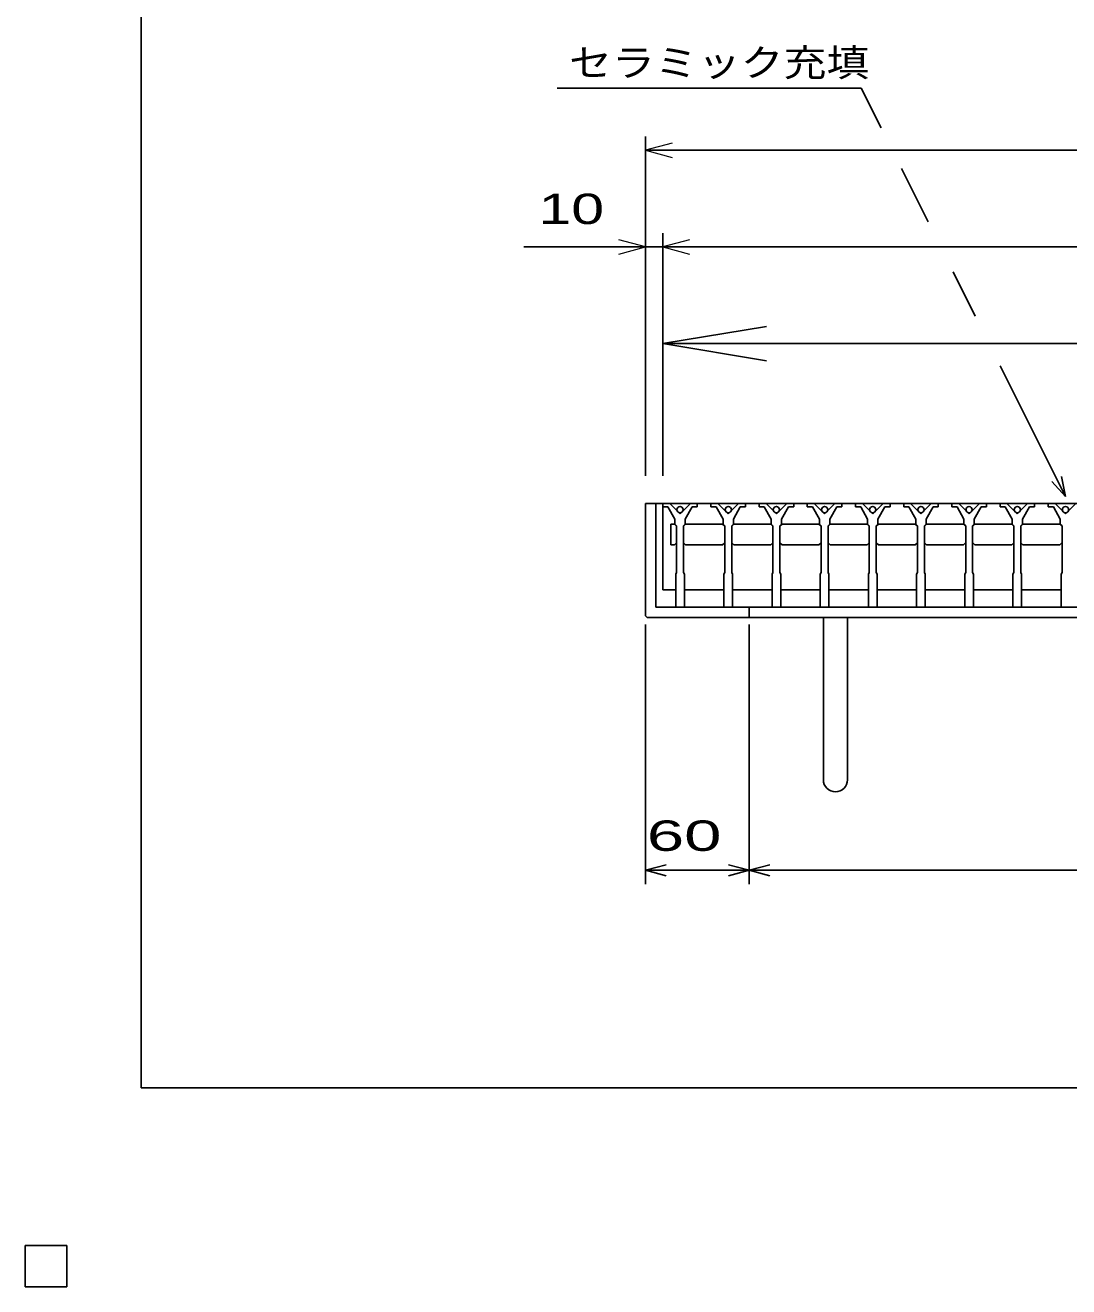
# Model space of a CAD drawing. Units: millimetres, scale not verified. Extents: x -1456 to 1379, y -1028 to 847.
# Drawn here: x -1456 to -852, y -1028 to -297 of the extents above; entities that cross this region are included whole.
import ezdxf
from ezdxf.enums import TextEntityAlignment as Align

# ---------------------------------------------------------------- set-up
doc = ezdxf.new("R2010")
doc.units = ezdxf.units.MM
doc.header["$LTSCALE"] = 8
for name, color, linetype, lineweight in [('0_2', 150, 'Continuous', 25), ('16', 3, 'Continuous', 25), ('19', 6, 'Continuous', 25), ('22', 4, 'Continuous', 25)]:
    doc.layers.add(name, color=color, linetype=linetype, lineweight=lineweight)
doc.styles.add('ベクトル', font='')
doc.styles.get('ベクトル').set_extended_font_data('ベクトル')

# ---------------------------------------------------------------- blocks, each defined once
blk = doc.blocks.new('open_arrow')
at = {"color": 0, "linetype": 'Continuous', "lineweight": -2}
blk.add_lwpolyline([(7.5, 1.25), (0, 0), (7.5, -1.25)], dxfattribs=at)

msp = doc.modelspace()

# ---------------------------------------------------------------- linework, layer by layer
at = {"layer": '0_2'}
for p, q in [((-1388.8, -912.8), (-1388.8, 847.2)), ((1379.2, -912.8), (-1388.8, -912.8))]:
    msp.add_line(p, q, dxfattribs=at)
at = {"layer": '16'}
for p, q in [((-1086.8, -574.3), (-1086.8, -576.3)), ((-1082.8, -574.3), (-1086.8, -574.3)), ((-1086.8, -574.3), (-397.8, -574.3)), ((-1086.8, -574.3), (-1086.8, -624.3)), ((-1086.8, -576.3), (-1083.8, -576.3)), ((-1083.8, -576.3), (-1079.8, -583.3)), ((-1076.8, -580.3), (-1082.8, -574.3)), ((-1070.8, -574.3), (-1076.8, -580.3)), ((-1073.8, -583.3), (-1069.8, -576.3)), ((-1066.8, -574.3), (-1070.8, -574.3)), ((-1069.8, -576.3), (-1066.8, -576.3)), ((-1066.8, -576.3), (-1066.8, -574.3)), ((-1058.9, -574.3), (-1058.9, -576.3)), ((-1054.9, -574.3), (-1058.9, -574.3)), ((-1058.9, -576.3), (-1055.9, -576.3)), ((-1055.9, -576.3), (-1051.9, -583.3)), ((-1048.9, -580.3), (-1054.9, -574.3)), ((-1042.9, -574.3), (-1048.9, -580.3)), ((-1045.9, -583.3), (-1041.9, -576.3)), ((-1038.9, -574.3), (-1042.9, -574.3)), ((-1041.9, -576.3), (-1038.9, -576.3)), ((-1038.9, -576.3), (-1038.9, -574.3)), ((-1031, -574.3), (-1031, -576.3)), ((-1027, -574.3), (-1031, -574.3)), ((-1031, -576.3), (-1028, -576.3)), ((-1028, -576.3), (-1024, -583.3)), ((-1021, -580.3), (-1027, -574.3)), ((-1015, -574.3), (-1021, -580.3)), ((-1018, -583.3), (-1014, -576.3)), ((-1011, -574.3), (-1015, -574.3)), ((-1014, -576.3), (-1011, -576.3)), ((-1011, -576.3), (-1011, -574.3)), ((-1003.1, -574.3), (-1003.1, -576.3)), ((-999.1, -574.3), (-1003.1, -574.3)), ((-1003.1, -576.3), (-1000.1, -576.3)), ((-1000.1, -576.3), (-996.1, -583.3)), ((-993.1, -580.3), (-999.1, -574.3)), ((-987.1, -574.3), (-993.1, -580.3)), ((-990.1, -583.3), (-986.1, -576.3)), ((-983.1, -574.3), (-987.1, -574.3)), ((-986.1, -576.3), (-983.1, -576.3)), ((-983.1, -576.3), (-983.1, -574.3)), ((-975.2, -574.3), (-975.2, -576.3)), ((-971.2, -574.3), (-975.2, -574.3)), ((-975.2, -576.3), (-972.2, -576.3)), ((-972.2, -576.3), (-968.2, -583.3)), ((-965.2, -580.3), (-971.2, -574.3)), ((-959.2, -574.3), (-965.2, -580.3)), ((-962.2, -583.3), (-958.2, -576.3)), ((-955.2, -574.3), (-959.2, -574.3)), ((-958.2, -576.3), (-955.2, -576.3)), ((-955.2, -576.3), (-955.2, -574.3)), ((-947.3, -574.3), (-947.3, -576.3)), ((-943.3, -574.3), (-947.3, -574.3)), ((-947.3, -576.3), (-944.3, -576.3)), ((-944.3, -576.3), (-940.3, -583.3)), ((-937.3, -580.3), (-943.3, -574.3)), ((-931.3, -574.3), (-937.3, -580.3)), ((-934.3, -583.3), (-930.3, -576.3)), ((-927.3, -574.3), (-931.3, -574.3)), ((-930.3, -576.3), (-927.3, -576.3)), ((-927.3, -576.3), (-927.3, -574.3)), ((-919.4, -574.3), (-919.4, -576.3)), ((-915.4, -574.3), (-919.4, -574.3)), ((-919.4, -576.3), (-916.4, -576.3)), ((-916.4, -576.3), (-912.4, -583.3)), ((-909.4, -580.3), (-915.4, -574.3)), ((-903.4, -574.3), (-909.4, -580.3)), ((-906.4, -583.3), (-902.4, -576.3)), ((-899.4, -574.3), (-903.4, -574.3)), ((-902.4, -576.3), (-899.4, -576.3)), ((-899.4, -576.3), (-899.4, -574.3)), ((-891.5, -574.3), (-891.5, -576.3)), ((-887.5, -574.3), (-891.5, -574.3)), ((-891.5, -576.3), (-888.5, -576.3)), ((-888.5, -576.3), (-884.5, -583.3)), ((-881.5, -580.3), (-887.5, -574.3)), ((-875.5, -574.3), (-881.5, -580.3)), ((-878.5, -583.3), (-874.5, -576.3)), ((-871.5, -574.3), (-875.5, -574.3)), ((-874.5, -576.3), (-871.5, -576.3)), ((-871.5, -576.3), (-871.5, -574.3)), ((-863.6, -574.3), (-863.6, -576.3)), ((-859.6, -574.3), (-863.6, -574.3)), ((-863.6, -576.3), (-860.6, -576.3)), ((-860.6, -576.3), (-856.6, -583.3)), ((-853.6, -580.3), (-859.6, -574.3)), ((-847.6, -574.3), (-853.6, -580.3)), ((-1079.8, -583.3), (-1079.8, -586.3)), ((-1073.8, -586.3), (-1073.8, -583.3)), ((-1051.9, -583.3), (-1051.9, -586.3)), ((-1045.9, -586.3), (-1045.9, -583.3)), ((-1024, -583.3), (-1024, -586.3)), ((-1018, -586.3), (-1018, -583.3)), ((-996.1, -583.3), (-996.1, -586.3)), ((-990.1, -586.3), (-990.1, -583.3)), ((-968.2, -583.3), (-968.2, -586.3)), ((-962.2, -586.3), (-962.2, -583.3)), ((-940.3, -583.3), (-940.3, -586.3)), ((-934.3, -586.3), (-934.3, -583.3)), ((-912.4, -583.3), (-912.4, -586.3)), ((-906.4, -586.3), (-906.4, -583.3)), ((-884.5, -583.3), (-884.5, -586.3)), ((-878.5, -586.3), (-878.5, -583.3)), ((-856.6, -583.3), (-856.6, -586.3)), ((-1080.05, -586.3), (-1082.05, -586.3)), ((-1082.05, -586.3), (-1082.05, -598.3)), ((-1079.05, -587.3), (-1080.05, -586.3)), ((-1079.8, -586.3), (-1078.8, -587.3)), ((-1078.8, -587.3), (-1078.8, -614.3)), ((-1074.8, -587.3), (-1073.8, -586.3)), ((-1074.8, -614.3), (-1074.8, -587.3)), ((-1074.55, -587.3), (-1073.55, -586.3)), ((-1073.55, -586.3), (-1052.15, -586.3)), ((-1052.15, -586.3), (-1051.15, -587.3)), ((-1051.9, -586.3), (-1050.9, -587.3)), ((-1050.9, -587.3), (-1050.9, -614.3)), ((-1046.9, -587.3), (-1045.9, -586.3)), ((-1046.9, -614.3), (-1046.9, -587.3)), ((-1046.65, -587.3), (-1045.65, -586.3)), ((-1045.65, -586.3), (-1024.25, -586.3)), ((-1024.25, -586.3), (-1023.25, -587.3)), ((-1024, -586.3), (-1023, -587.3)), ((-1023, -587.3), (-1023, -614.3)), ((-1019, -587.3), (-1018, -586.3)), ((-1019, -614.3), (-1019, -587.3)), ((-1018.75, -587.3), (-1017.75, -586.3)), ((-1017.75, -586.3), (-996.35, -586.3)), ((-996.35, -586.3), (-995.35, -587.3)), ((-996.1, -586.3), (-995.1, -587.3)), ((-995.1, -587.3), (-995.1, -614.3)), ((-991.1, -587.3), (-990.1, -586.3)), ((-991.1, -614.3), (-991.1, -587.3)), ((-990.85, -587.3), (-989.85, -586.3)), ((-989.85, -586.3), (-968.45, -586.3)), ((-968.45, -586.3), (-967.45, -587.3)), ((-968.2, -586.3), (-967.2, -587.3)), ((-967.2, -587.3), (-967.2, -614.3)), ((-963.2, -587.3), (-962.2, -586.3)), ((-963.2, -614.3), (-963.2, -587.3)), ((-962.95, -587.3), (-961.95, -586.3)), ((-961.95, -586.3), (-940.55, -586.3)), ((-940.55, -586.3), (-939.55, -587.3)), ((-940.3, -586.3), (-939.3, -587.3)), ((-939.3, -587.3), (-939.3, -614.3)), ((-935.3, -587.3), (-934.3, -586.3)), ((-935.3, -614.3), (-935.3, -587.3)), ((-935.05, -587.3), (-934.05, -586.3)), ((-934.05, -586.3), (-912.65, -586.3)), ((-912.65, -586.3), (-911.65, -587.3)), ((-912.4, -586.3), (-911.4, -587.3)), ((-911.4, -587.3), (-911.4, -614.3)), ((-907.4, -587.3), (-906.4, -586.3)), ((-907.4, -614.3), (-907.4, -587.3)), ((-907.15, -587.3), (-906.15, -586.3)), ((-906.15, -586.3), (-884.75, -586.3)), ((-884.75, -586.3), (-883.75, -587.3)), ((-884.5, -586.3), (-883.5, -587.3)), ((-883.5, -587.3), (-883.5, -614.3)), ((-879.5, -587.3), (-878.5, -586.3)), ((-879.5, -614.3), (-879.5, -587.3)), ((-879.25, -587.3), (-878.25, -586.3)), ((-878.25, -586.3), (-856.85, -586.3)), ((-856.85, -586.3), (-855.85, -587.3)), ((-856.6, -586.3), (-855.6, -587.3)), ((-855.6, -587.3), (-855.6, -614.3)), ((-1082.05, -598.3), (-1080.05, -598.3)), ((-1080.05, -598.3), (-1079.05, -597.3)), ((-1073.55, -598.3), (-1074.55, -597.3)), ((-1052.15, -598.3), (-1073.55, -598.3)), ((-1051.15, -597.3), (-1052.15, -598.3)), ((-1045.65, -598.3), (-1046.65, -597.3)), ((-1024.25, -598.3), (-1045.65, -598.3)), ((-1023.25, -597.3), (-1024.25, -598.3)), ((-1017.75, -598.3), (-1018.75, -597.3)), ((-996.35, -598.3), (-1017.75, -598.3)), ((-995.35, -597.3), (-996.35, -598.3)), ((-989.85, -598.3), (-990.85, -597.3)), ((-968.45, -598.3), (-989.85, -598.3)), ((-967.45, -597.3), (-968.45, -598.3)), ((-961.95, -598.3), (-962.95, -597.3)), ((-940.55, -598.3), (-961.95, -598.3)), ((-939.55, -597.3), (-940.55, -598.3)), ((-934.05, -598.3), (-935.05, -597.3)), ((-912.65, -598.3), (-934.05, -598.3)), ((-911.65, -597.3), (-912.65, -598.3)), ((-906.15, -598.3), (-907.15, -597.3)), ((-884.75, -598.3), (-906.15, -598.3)), ((-883.75, -597.3), (-884.75, -598.3)), ((-878.25, -598.3), (-879.25, -597.3)), ((-856.85, -598.3), (-878.25, -598.3)), ((-855.85, -597.3), (-856.85, -598.3)), ((-1078.8, -614.3), (-1079.3, -615.3)), ((-1079.3, -615.3), (-1079.3, -634.3)), ((-1074.3, -615.3), (-1074.8, -614.3)), ((-1074.3, -634.3), (-1074.3, -615.3)), ((-1050.9, -614.3), (-1051.4, -615.3)), ((-1051.4, -615.3), (-1051.4, -634.3)), ((-1046.4, -615.3), (-1046.9, -614.3)), ((-1046.4, -634.3), (-1046.4, -615.3)), ((-1023, -614.3), (-1023.5, -615.3)), ((-1023.5, -615.3), (-1023.5, -634.3)), ((-1018.5, -615.3), (-1019, -614.3)), ((-1018.5, -634.3), (-1018.5, -615.3)), ((-995.1, -614.3), (-995.6, -615.3)), ((-995.6, -615.3), (-995.6, -634.3)), ((-990.6, -615.3), (-991.1, -614.3)), ((-990.6, -634.3), (-990.6, -615.3)), ((-967.2, -614.3), (-967.7, -615.3)), ((-967.7, -615.3), (-967.7, -634.3)), ((-962.7, -615.3), (-963.2, -614.3)), ((-962.7, -634.3), (-962.7, -615.3)), ((-939.3, -614.3), (-939.8, -615.3)), ((-939.8, -615.3), (-939.8, -634.3)), ((-934.8, -615.3), (-935.3, -614.3)), ((-934.8, -634.3), (-934.8, -615.3)), ((-911.4, -614.3), (-911.9, -615.3)), ((-911.9, -615.3), (-911.9, -634.3)), ((-906.9, -615.3), (-907.4, -614.3)), ((-906.9, -634.3), (-906.9, -615.3)), ((-883.5, -614.3), (-884, -615.3)), ((-884, -615.3), (-884, -634.3)), ((-879, -615.3), (-879.5, -614.3)), ((-879, -634.3), (-879, -615.3)), ((-855.6, -614.3), (-856.1, -615.3)), ((-856.1, -615.3), (-856.1, -634.3)), ((-1086.8, -624.3), (-1079.3, -624.3)), ((-1074.3, -624.3), (-1051.4, -624.3)), ((-1046.4, -624.3), (-1023.5, -624.3)), ((-1018.5, -624.3), (-995.6, -624.3)), ((-990.6, -624.3), (-967.7, -624.3)), ((-962.7, -624.3), (-939.8, -624.3)), ((-934.8, -624.3), (-911.9, -624.3)), ((-906.9, -624.3), (-884, -624.3)), ((-879, -624.3), (-856.1, -624.3)), ((-1079.3, -634.3), (-1074.3, -634.3)), ((-1051.4, -634.3), (-1046.4, -634.3)), ((-1023.5, -634.3), (-1018.5, -634.3)), ((-995.6, -634.3), (-990.6, -634.3)), ((-967.7, -634.3), (-962.7, -634.3)), ((-939.8, -634.3), (-934.8, -634.3)), ((-911.9, -634.3), (-906.9, -634.3)), ((-884, -634.3), (-879, -634.3)), ((-856.1, -634.3), (-851.1, -634.3)), ((-1456, -1004), (-1432, -1004)), ((-1456, -1028), (-1456, -1004)), ((-1456, -1004), (-1432, -1004)), ((-1456, -1028), (-1456, -1004)), ((-1456, -1004), (-1432, -1004)), ((-1456, -1028), (-1456, -1004)), ((-1456, -1004), (-1432, -1004)), ((-1456, -1028), (-1456, -1004)), ((-1456, -1004), (-1432, -1004)), ((-1456, -1028), (-1456, -1004)), ((-1432, -1028), (-1432, -1004)), ((-1432, -1028), (-1432, -1004)), ((-1432, -1028), (-1432, -1004)), ((-1432, -1028), (-1432, -1004)), ((-1432, -1028), (-1432, -1004)), ((-1456, -1028), (-1432, -1028)), ((-1456, -1028), (-1432, -1028)), ((-1456, -1028), (-1432, -1028)), ((-1456, -1028), (-1432, -1028)), ((-1456, -1028), (-1432, -1028))]:
    msp.add_line(p, q, dxfattribs=at)
for centre in [(-1076.8, -577.8), (-1048.9, -577.8), (-1021, -577.8), (-993.1, -577.8), (-965.2, -577.8), (-937.3, -577.8), (-909.4, -577.8), (-881.5, -577.8), (-853.6, -577.8)]:
    msp.add_circle(centre, 1.8, dxfattribs=at)
at = {"layer": '19'}
for p, q in [((-1086.8, -574.3), (-1096.8, -574.3)), ((-1096.8, -574.3), (-1096.8, -639.3)), ((-1090.8, -634.3), (-1090.8, -574.3)), ((-382.8, -634.3), (-1090.8, -634.3)), ((-1036.8, -640.3), (-1036.8, -634.3)), ((-1096.8, -639.3), (-1095.8, -640.3)), ((-1095.8, -640.3), (-377.8, -640.3)), ((-993.8, -640.3), (-993.8, -734.3)), ((-979.8, -734.3), (-979.8, -640.3))]:
    msp.add_line(p, q, dxfattribs=at)
msp.add_arc((-986.8, -734.3), 7, 180, 0, dxfattribs=at)
at = {"layer": '22'}
for p, q in [((-1147.885, -333.729), (-971.885, -333.729)), ((-960.366, -356.769), (-971.885, -333.729)), ((-1096.8, -542.3), (-1096.8, -361.699)), ((-1096.8, -369.699), (-376.8, -369.699)), ((-933.143, -411.213), (-948.627, -380.247)), ((-1096.8, -558.3), (-1096.8, -417.699)), ((-1086.8, -542.3), (-1086.8, -417.699)), ((-1167.2, -425.699), (-1096.8, -425.699)), ((-1086.8, -425.699), (-1096.8, -425.699)), ((-386.8, -425.699), (-1086.8, -425.699)), ((-905.82, -465.86), (-918.672, -440.156)), ((-1086.8, -558.3), (-1086.8, -473.699)), ((-1086.8, -481.699), (-391.8, -481.699)), ((-853.6, -570.3), (-891.45, -494.6)), ((-853.6, -570.3), (-861.6, -561.5)), ((-853.6, -570.3), (-856, -558.62)), ((-1096.8, -794.7), (-1096.8, -644.3)), ((-1036.8, -794.7), (-1036.8, -644.3)), ((-1096.8, -786.7), (-1084.8, -783.5)), ((-1084.8, -789.9), (-1096.8, -786.7)), ((-1096.8, -786.7), (-1036.8, -786.7)), ((-1036.8, -786.7), (-1048.8, -783.5)), ((-1048.8, -789.9), (-1036.8, -786.7)), ((-1036.8, -786.7), (-1024.8, -783.5)), ((-1024.8, -789.9), (-1036.8, -786.7)), ((-1036.8, -786.7), (-436.8, -786.7)), ((-1432, -1004), (-1456, -1004)), ((-1456, -1004), (-1456, -1028)), ((-1432, -1004), (-1456, -1004)), ((-1456, -1004), (-1456, -1028)), ((-1432, -1004), (-1456, -1004)), ((-1456, -1004), (-1456, -1028)), ((-1432, -1028), (-1432, -1004)), ((-1432, -1028), (-1432, -1004)), ((-1432, -1028), (-1432, -1004)), ((-1456, -1028), (-1432, -1028)), ((-1456, -1028), (-1432, -1028)), ((-1456, -1028), (-1432, -1028))]:
    msp.add_line(p, q, dxfattribs=at)
at = {"layer": '22', "lineweight": 13}
for p, q in [((-1081.345, -365.558), (-1096.8, -369.699)), ((-1096.8, -369.699), (-1081.345, -373.84)), ((-1096.8, -425.699), (-1112.255, -421.558)), ((-1071.345, -421.558), (-1086.8, -425.699)), ((-1112.255, -429.84), (-1096.8, -425.699)), ((-1086.8, -425.699), (-1071.345, -429.84))]:
    msp.add_line(p, q, dxfattribs=at)
at = {"layer": '22', "color": 2}
for p, q in [((-1432, -1004), (-1456, -1004)), ((-1456, -1004), (-1456, -1028)), ((-1432, -1004), (-1456, -1004)), ((-1456, -1004), (-1456, -1028)), ((-1432, -1004), (-1456, -1004)), ((-1456, -1004), (-1456, -1028)), ((-1432, -1028), (-1432, -1004)), ((-1432, -1028), (-1432, -1004)), ((-1432, -1028), (-1432, -1004)), ((-1456, -1028), (-1432, -1028)), ((-1456, -1028), (-1432, -1028)), ((-1456, -1028), (-1432, -1028))]:
    msp.add_line(p, q, dxfattribs=at)

# ---------------------------------------------------------------- block references
at = {"layer": '22', "xscale": 8, "yscale": 8}
msp.add_blockref('open_arrow', (-1086.8, -481.699), dxfattribs=at)

# ---------------------------------------------------------------- texts
at = {"layer": '22', "color": 2, "style": 'ベクトル'}
for s, height, width, p in [('セラミック充填', 15.84, 1.15, (-1141.085, -318.929)), (' 60 ', 17.6, 1.65, (-1106.8, -766.7))]:
    msp.add_text(s, height=height, dxfattribs=dict(at, width=width)).set_placement(p, align=Align.MIDDLE_LEFT)
at = {"layer": '22', "color": 2, "style": 'ベクトル', "width": 1.45}
msp.add_text('10', height=17.6, dxfattribs=at).set_placement((-1120.8, -417.699), align=Align.BOTTOM_RIGHT)

doc.saveas('drawing.dxf')
